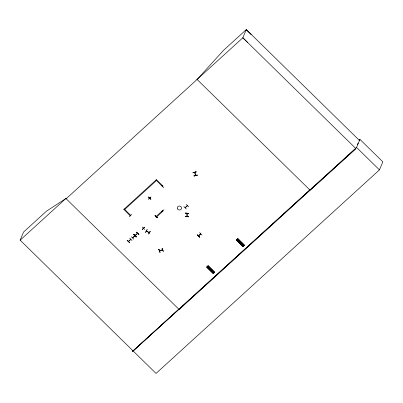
<?xml version="1.0" encoding="UTF-8"?>
<svg xmlns="http://www.w3.org/2000/svg" width="403" height="403" viewBox="0 0 403 403"><rect width="100%" height="100%" fill="white"/><g stroke="black" fill="none" stroke-linecap="round" stroke-linejoin="round"><path stroke-width="0.6" d="M185.304 216.628L188.705 216.864M188.795 213.464L185.395 213.061L188.821 213.419M187.088 216.275L186.982 216.391M194.004 175.834L197.253 175.038L193.989 175.915M185.309 216.487L188.735 216.643M130.496 215.54L130.663 215.882L130.527 215.424M150.072 197.808L149.725 198.211L149.83 197.979M150.077 198.17L150.027 198.291M162.807 210.648L162.656 210.91L162.641 210.482M162.787 210.84L162.535 210.568L162.837 210.724M162.349 250.026L162.338 249.754M162.626 249.941L159.568 250.762M194.76 172.655L194.649 172.353M194.699 172.237L195.717 175.29M143.387 228.204L143.277 228.058M162.691 210.759L162.58 210.613M128.592 241.392L130.864 239.372M185.123 207.585L187.355 205.626M200.654 234.143L200.568 233.891M149.699 198.059L150.012 197.959M162.495 186.327L162.263 186.77L162.58 186.413M159.759 250.802L159.815 250.671M359.023 140.224L359.939 139.388L382.85 161.845L379.45 169.89L156.037 373.425L20.15 240.163L23.586 232.027L46.456 211.192L65.885 198.493L66.157 198.75L242.838 37.791L246.309 29.575L359.31 140.32M130.748 215.298L130.245 215.822L123.807 209.374M124.27 208.95L130.708 215.398M124.744 209.414L156.49 180.494M129.237 216.658L131.665 214.436M130.617 215.877L130.552 215.57M127.096 240.43L129.675 242.631M129.65 238.067L132.038 240.52M128.471 241.271L128.638 241.241M131.353 236.692L133.736 239.145M128.436 241.402L130.829 239.175M130.663 239.584L130.779 239.291M156.016 180.03L162.454 186.478L162.958 185.954M123.766 209.474L156.48 179.607M148.541 199.208L150.969 196.986L148.566 199.137M132.567 237.72L134.975 235.836M149.775 197.873L149.725 198.241M136.39 232.204L138.934 234.481L136.431 232.128M135.025 235.72L132.612 237.997M135.232 235.327L137.529 233.261M135.317 235.458L137.685 233.327M137.448 233.664L137.363 233.413M136.138 236.994C130.99 232.828 135.776 234.289 136.138 236.994L133.761 234.561M142.294 227.06L144.682 229.524M142.375 229.524L144.667 227.181M143.508 228.098L143.322 228.335M162.53 186.529L162.298 186.685M162.424 186.347L162.308 186.75M163.694 187.682L161.321 185.254M145.624 232.471L147.1 229.645M146.455 230.904L146.611 231.292L146.747 231.02M149.241 232.324L149.357 232.722L146.385 231.136L146.536 230.909M147.166 229.604L145.453 232.385M155.014 215.514L157.563 217.791L155.059 215.439M149.196 232.34L149.095 232.571M148.697 233.997L150.213 231.201M155.916 216.91L156.263 216.754M148.712 234.007L150.228 231.211M149.322 232.712L149.453 232.435M156.112 216.487L155.916 216.864L156.228 216.552M155.951 216.854L156.288 216.658M162.55 210.487L156.067 216.587L156.581 216.95M161.548 211.953L163.986 209.756M156.54 217.051L162.933 211.167M158.802 249.291L160.021 252.369L158.837 249.235M159.507 250.611L162.636 249.699M196.165 171.804L192.987 172.67M162.011 248.334L163.205 251.407M194.589 172.262L195.556 175.33M195.601 175.048L195.651 175.436M186.282 204.407L188.675 206.825M187.551 205.56L185.184 207.812M186.322 208.925L183.833 206.633M185.395 213.202L188.821 213.434M187.057 213.54L187.083 213.247L186.916 216.507M187.153 216.406L187.032 213.368M132.733 350.403L132.255 351.547L178.892 309.237M199.661 237.171L197.233 234.793L199.656 237.176M199.626 232.612L202.014 235.07M198.452 235.82L198.573 235.941M198.533 235.951L200.724 233.836L200.603 234.138M200.805 233.72L198.412 235.951M210.391 270.393L211.59 269.32M211.051 271.053L212.255 269.98M211.635 271.637L212.839 270.564M212.295 272.297L213.499 271.229M212.739 272.74L213.943 271.667M213.399 273.4L206.759 267.063L207.182 266.685L213.53 273.34M214.582 272.373L213.383 273.441L206.875 266.932L208.16 265.829L207.968 266L214.492 272.499L207.847 266.091L214.421 272.554L214.663 272.337L208.15 265.839M240.153 243.276L241.357 242.208M240.813 243.941L242.017 242.868M241.402 244.525L242.601 243.452M242.042 245.226L243.266 244.112M242.485 245.669L243.704 244.556M244.364 245.215L243.12 246.364L236.637 239.83L243.034 246.455L243.452 246.082L236.944 239.573L243.422 246.112L236.939 239.578L236.616 239.85L243.211 246.298M357.461 144.702L358.151 143.055M133.121 350.973L356.539 147.438L359.939 139.388M146.41 231.171L149.402 232.556M127.207 240.319L129.625 242.712M197.188 234.868L199.626 237.236M136.405 236.752L134.013 234.294L136.431 236.692M207.177 266.695L213.671 273.219M207.837 266.096L214.24 272.715L214.431 272.549L214.24 272.715M237.679 238.934L237.921 238.717L244.419 245.236L244.001 245.603L237.609 238.964L244.268 245.372L237.664 238.944M213.358 273.476L213.615 273.244M197.102 79.456L223.438 50.41L246.309 29.575M148.506 196.926L150.959 199.253M150.823 199.409L148.415 197.007M133.872 234.46L136.285 236.853M206.774 267.053L213.273 273.572M206.855 266.967L213.459 273.405M207.752 266.197L214.27 272.695M207.918 266.045L214.411 272.569M236.773 239.73L243.145 246.339M244.344 245.286L237.911 238.722L236.692 239.8M214.567 272.413L208.139 265.849M243.044 246.45L236.526 239.946M20.15 240.163L65.921 198.462M133.151 350.902L309.836 189.944M355.93 148.626L310.103 190.201L196.835 79.2M142.244 229.403L144.677 227.196M237.302 240.485L238.505 239.412M207.54 267.597L208.744 266.529M155.039 215.484L157.467 217.872M136.426 232.168L138.839 234.561M160.031 252.308L158.847 249.23M196.17 171.814L192.972 172.756M192.966 172.716L196.246 171.915M193.974 175.879L197.238 175.109M194.029 176.046L197.279 175.27M246.208 29.807L251.155 34.598M247.785 42.577L242.838 37.791L355.839 148.536L179.154 309.499L65.885 198.493M356.539 147.438L379.45 169.89M156.44 179.708L162.918 186.055M162.419 210.804L162.888 211.268M155.14 215.398L157.553 217.791M162.177 248.278L163.371 251.351M177.612 208.94A2.141 1.98 22.9 0 0 181.279 209.097A2.141 1.98 22.9 0 0 179.411 206.014A2.141 1.98 22.9 0 0 177.612 208.94"/></g></svg>
